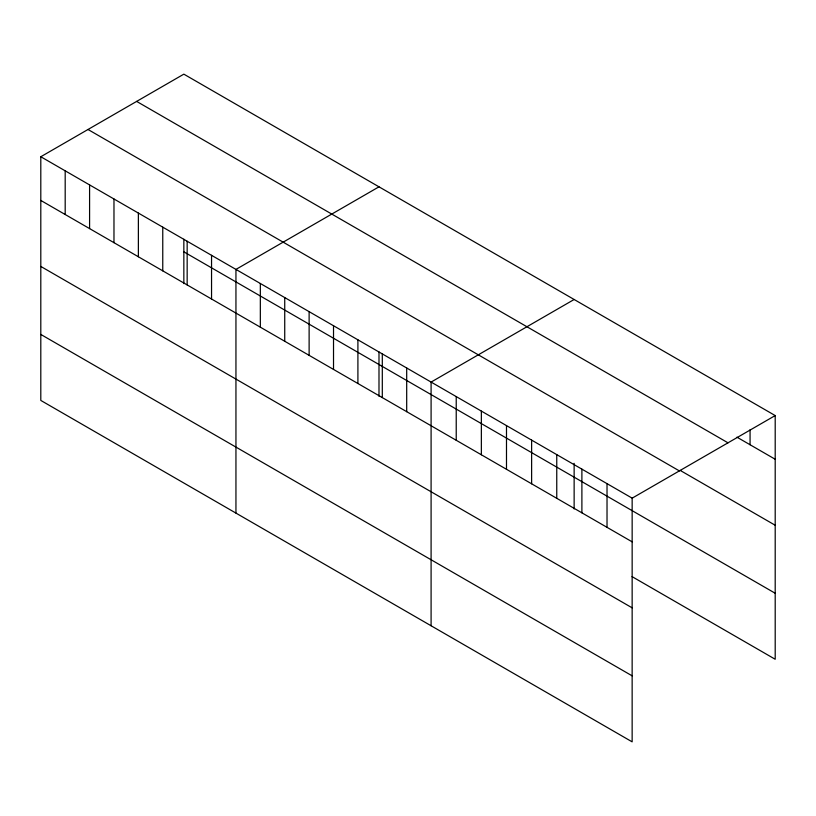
<?xml version="1.0" encoding="UTF-8"?>
<svg xmlns="http://www.w3.org/2000/svg" width="816" height="816" viewBox="0 0 816 816"><rect width="100%" height="100%" fill="white"/><g stroke="black" fill="none" stroke-linecap="round" stroke-linejoin="round"><path stroke-width="1.22" d="M40.8 156.743L632.155 498.158L632.145 741.846L40.8 400.432L40.8 156.743L183.845 74.154L775.2 415.568L775.2 659.257L632.053 576.616M378.991 186.823L235.946 269.413L235.946 513.101M574.138 299.492L431.093 382.082L431.093 625.76M632.155 498.158L775.2 415.568M736.95 437.172L775.2 459.255M136.639 101.408L727.994 442.823M680.136 470.373L775.2 525.249M88.006 129.489L679.361 470.903M183.845 251.838L775.2 593.252M40.8 200.43L632.155 541.844M40.8 266.434L632.145 607.838M40.8 334.427L632.145 675.842M750.067 429.767L750.067 444.74M607.022 483.643L607.022 527.33M581.89 469.139L581.89 512.825M574.138 463.325L574.138 508.949M556.757 454.624L556.757 498.311M531.624 440.12L531.624 483.806M506.491 425.605L506.491 469.292M481.358 411.101L481.358 454.777M456.226 396.586L456.226 440.273M406.694 367.996L406.694 411.682M382.306 353.909L382.306 397.596M378.991 351.92L378.991 396.29M357.908 339.823L357.908 383.51M333.52 325.747L333.52 369.434M309.121 311.661L309.121 355.348M284.733 297.575L284.733 341.261M260.335 283.499L260.335 327.175M211.548 255.326L211.548 299.013M187.16 241.24L187.16 284.927M183.845 239.251L183.845 283.621M162.761 227.164L162.761 270.851M138.373 213.078L138.373 256.765M113.975 198.992L113.975 242.678M89.587 184.916L89.587 228.592M65.188 170.83L65.188 214.516"/></g></svg>
